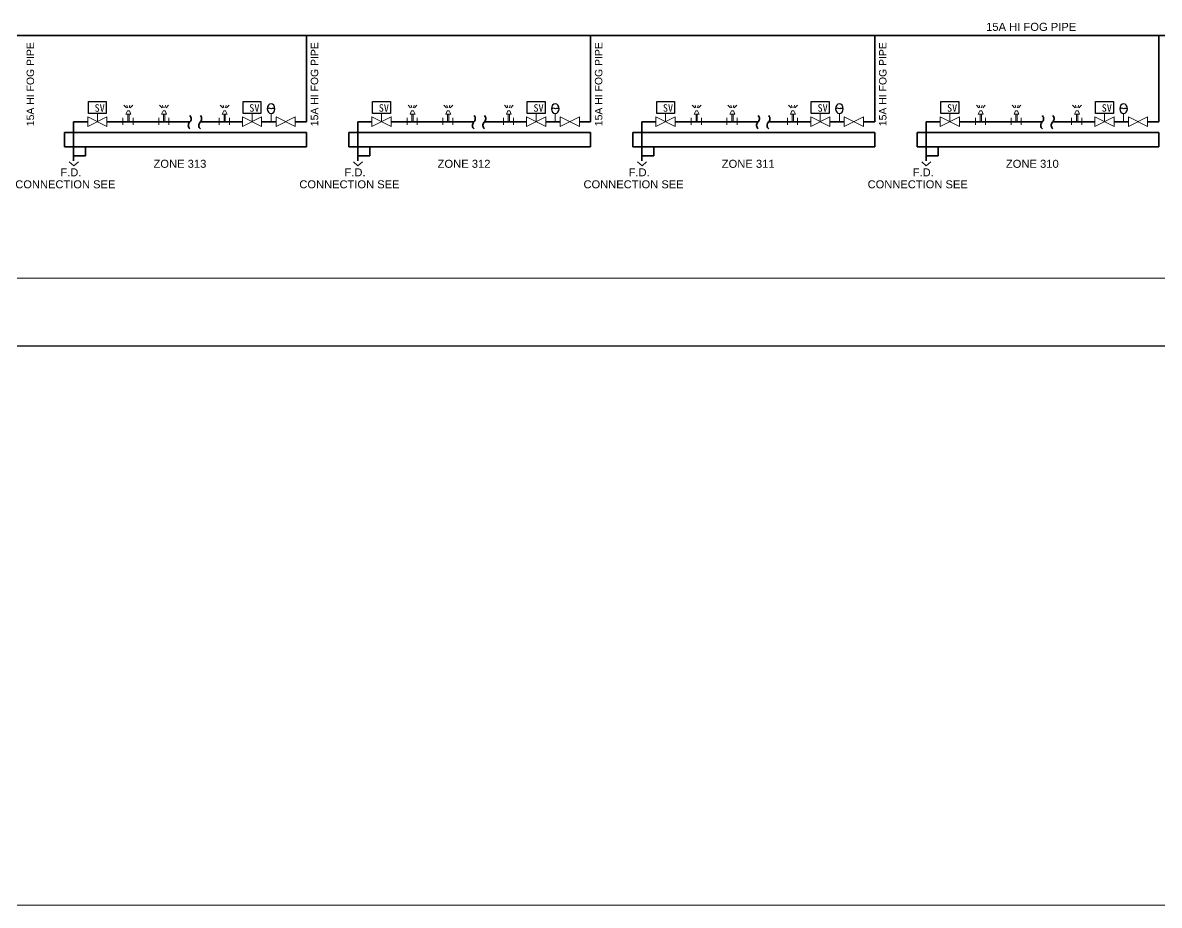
# Model space of a CAD drawing. Header units: millimetres. Extents: x 183 to 3972, y 193 to 1833.
# Drawn here: x 3376.3 to 3733.2, y 193.1 to 470.3 of the extents above; entities that cross this region are included whole.
import ezdxf

# ---------------------------------------------------------------- set-up
doc = ezdxf.new("R2010")
doc.units = ezdxf.units.MM
for name, color, linetype in [('DETL-TXT', 7, 'Continuous'), ('M-CWTR-TEXT', 7, 'Continuous'), ('M-CWTR-VAVE', 7, 'Continuous'), ('M-EQPM-TXT', 7, 'Continuous'), ('M-PIPE-CHWS12', 7, 'Continuous')]:
    doc.layers.add(name, color=color, linetype=linetype)

msp = doc.modelspace()

# ---------------------------------------------------------------- linework, layer by layer
at = {"color": 4, "linetype": 'Continuous', "lineweight": 35}
for p, q in [((3389.45, 431.28), (3389.45, 435.81)), ((3465.38, 435.81), (3389.45, 435.81)), ((3465.38, 435.81), (3465.38, 431.28)), ((3478.67, 431.28), (3478.67, 435.81)), ((3554.6, 435.81), (3478.67, 435.81)), ((3554.6, 435.81), (3554.6, 431.28)), ((3567.88, 431.28), (3567.88, 435.81)), ((3643.82, 435.81), (3567.88, 435.81)), ((3643.82, 435.81), (3643.82, 431.28)), ((3657.1, 431.28), (3657.1, 435.81)), ((3733.04, 435.81), (3657.1, 435.81)), ((3733.04, 435.81), (3733.04, 431.28)), ((3465.38, 431.28), (3389.45, 431.28)), ((3392.28, 428.51), (3396.03, 428.51)), ((3396.03, 428.51), (3396.03, 431.28)), ((3554.6, 431.28), (3478.67, 431.28)), ((3481.5, 428.51), (3485.25, 428.51)), ((3485.25, 428.51), (3485.25, 431.28)), ((3643.82, 431.28), (3567.88, 431.28)), ((3570.72, 428.51), (3574.47, 428.51)), ((3574.47, 428.51), (3574.47, 431.28)), ((3733.04, 431.28), (3657.1, 431.28)), ((3659.94, 428.51), (3663.69, 428.51)), ((3663.69, 428.51), (3663.69, 431.28))]:
    msp.add_line(p, q, dxfattribs=at)
at = {"color": 4}
msp.add_line((3324.27, 368.79), (3924.61, 368.79), dxfattribs=at)
at = {"layer": 'M-CWTR-TEXT', "color": 252, "linetype": 'Continuous', "lineweight": 35}
for p, q in [((3392.28, 427.29), (3392.28, 426.94)), ((3481.5, 427.29), (3481.5, 426.94)), ((3570.72, 427.29), (3570.72, 426.94)), ((3659.94, 427.29), (3659.94, 426.94))]:
    msp.add_line(p, q, dxfattribs=at)
at = {"layer": 'M-CWTR-VAVE', "color": 2, "lineweight": 0}
for p, q in [((3408.88, 443.62), (3408.07, 444.38)), ((3408.7, 441.58), (3409.16, 442.61)), ((3409.21, 443.62), (3409, 444.38)), ((3409.16, 442.61), (3409.78, 442.61)), ((3409.74, 443.62), (3409.94, 444.38)), ((3410.25, 441.58), (3409.78, 442.61)), ((3410.06, 443.62), (3410.87, 444.38)), ((3420.1, 443.62), (3419.29, 444.38)), ((3419.91, 441.58), (3420.38, 442.61)), ((3420.43, 443.62), (3420.22, 444.38)), ((3420.38, 442.61), (3421, 442.61)), ((3420.95, 443.62), (3421.16, 444.38)), ((3421.46, 441.58), (3421, 442.61)), ((3421.28, 443.62), (3422.09, 444.38)), ((3439.11, 443.62), (3438.3, 444.38)), ((3438.93, 441.58), (3439.39, 442.61)), ((3439.44, 443.62), (3439.23, 444.38)), ((3439.39, 442.61), (3440.01, 442.61)), ((3439.97, 443.62), (3440.17, 444.38)), ((3440.48, 441.58), (3440.01, 442.61)), ((3440.29, 443.62), (3441.1, 444.38)), ((3498.1, 443.62), (3497.29, 444.38)), ((3497.92, 441.58), (3498.38, 442.61)), ((3498.43, 443.62), (3498.22, 444.38)), ((3498.38, 442.61), (3499, 442.61)), ((3498.95, 443.62), (3499.16, 444.38)), ((3499.47, 441.58), (3499, 442.61)), ((3499.28, 443.62), (3500.09, 444.38)), ((3509.32, 443.62), (3508.51, 444.38)), ((3509.13, 441.58), (3509.6, 442.61)), ((3509.64, 443.62), (3509.44, 444.38)), ((3509.6, 442.61), (3510.22, 442.61)), ((3510.17, 443.62), (3510.38, 444.38)), ((3510.68, 441.58), (3510.22, 442.61)), ((3510.5, 443.62), (3511.31, 444.38)), ((3528.33, 443.62), (3527.52, 444.38)), ((3528.15, 441.58), (3528.61, 442.61)), ((3528.66, 443.62), (3528.45, 444.38)), ((3528.61, 442.61), (3529.23, 442.61)), ((3529.18, 443.62), (3529.39, 444.38)), ((3529.7, 441.58), (3529.23, 442.61)), ((3529.51, 443.62), (3530.32, 444.38)), ((3587.32, 443.62), (3586.51, 444.38)), ((3587.14, 441.58), (3587.6, 442.61)), ((3587.65, 443.62), (3587.44, 444.38)), ((3587.6, 442.61), (3588.22, 442.61)), ((3588.17, 443.62), (3588.38, 444.38)), ((3588.69, 441.58), (3588.22, 442.61)), ((3588.5, 443.62), (3589.31, 444.38)), ((3598.53, 443.62), (3597.72, 444.38)), ((3598.35, 441.58), (3598.82, 442.61)), ((3598.86, 443.62), (3598.65, 444.38)), ((3598.82, 442.61), (3599.43, 442.61)), ((3599.39, 443.62), (3599.6, 444.38)), ((3599.9, 441.58), (3599.43, 442.61)), ((3599.72, 443.62), (3600.53, 444.38)), ((3617.55, 443.62), (3616.74, 444.38)), ((3617.37, 441.58), (3617.83, 442.61)), ((3617.88, 443.62), (3617.67, 444.38)), ((3617.83, 442.61), (3618.45, 442.61)), ((3618.4, 443.62), (3618.61, 444.38)), ((3618.92, 441.58), (3618.45, 442.61)), ((3618.73, 443.62), (3619.54, 444.38)), ((3676.54, 443.62), (3675.73, 444.38)), ((3676.35, 441.58), (3676.82, 442.61)), ((3676.87, 443.62), (3676.66, 444.38)), ((3676.82, 442.61), (3677.44, 442.61)), ((3677.39, 443.62), (3677.6, 444.38)), ((3677.91, 441.58), (3677.44, 442.61)), ((3677.72, 443.62), (3678.53, 444.38)), ((3687.75, 443.62), (3686.94, 444.38)), ((3687.57, 441.58), (3688.03, 442.61)), ((3688.08, 443.62), (3687.87, 444.38)), ((3688.03, 442.61), (3688.65, 442.61)), ((3688.61, 443.62), (3688.81, 444.38)), ((3689.12, 441.58), (3688.65, 442.61)), ((3688.93, 443.62), (3689.74, 444.38)), ((3706.77, 443.62), (3705.96, 444.38)), ((3706.58, 441.58), (3707.05, 442.61)), ((3707.1, 443.62), (3706.89, 444.38)), ((3707.05, 442.61), (3707.67, 442.61)), ((3707.62, 443.62), (3707.83, 444.38)), ((3708.14, 441.58), (3707.67, 442.61)), ((3707.95, 443.62), (3708.76, 444.38)), ((3396.7, 437.71), (3396.7, 440.72)), ((3396.7, 440.72), (3402.74, 437.71)), ((3402.74, 440.72), (3396.7, 437.71)), ((3399.72, 439.21), (3399.72, 441.75)), ((3402.74, 440.72), (3402.74, 437.71)), ((3407.77, 440.48), (3407.77, 438.24)), ((3410.25, 441.58), (3408.7, 441.58)), ((3409.27, 439.5), (3409.27, 441.58)), ((3409.67, 439.5), (3409.67, 441.58)), ((3410.95, 440.48), (3410.95, 438.24)), ((3418.98, 440.48), (3418.98, 438.24)), ((3421.46, 441.58), (3419.91, 441.58)), ((3420.49, 439.5), (3420.49, 441.58)), ((3420.89, 439.5), (3420.89, 441.58)), ((3422.16, 440.48), (3422.16, 438.24)), ((3438, 440.48), (3438, 438.24)), ((3440.48, 441.58), (3438.93, 441.58)), ((3439.5, 439.5), (3439.5, 441.58)), ((3439.9, 439.5), (3439.9, 441.58)), ((3441.18, 440.48), (3441.18, 438.24)), ((3445.27, 437.71), (3445.27, 440.72)), ((3445.27, 440.72), (3451.31, 437.71)), ((3451.31, 440.72), (3445.27, 437.71)), ((3448.29, 439.21), (3448.29, 441.75)), ((3451.31, 440.72), (3451.31, 437.71)), ((3454.29, 439.21), (3454.29, 441.82)), ((3455.83, 437.71), (3455.83, 440.72)), ((3455.83, 440.72), (3461.86, 437.71)), ((3461.86, 440.72), (3455.83, 437.71)), ((3461.86, 440.72), (3461.86, 437.71)), ((3485.92, 437.71), (3485.92, 440.72)), ((3485.92, 440.72), (3491.96, 437.71)), ((3491.96, 440.72), (3485.92, 437.71)), ((3488.94, 439.21), (3488.94, 441.75)), ((3491.96, 440.72), (3491.96, 437.71)), ((3496.99, 440.48), (3496.99, 438.24)), ((3499.47, 441.58), (3497.92, 441.58)), ((3498.49, 439.5), (3498.49, 441.58)), ((3498.89, 439.5), (3498.89, 441.58)), ((3500.17, 440.48), (3500.17, 438.24)), ((3508.2, 440.48), (3508.2, 438.24)), ((3510.68, 441.58), (3509.13, 441.58)), ((3509.71, 439.5), (3509.71, 441.58)), ((3510.1, 439.5), (3510.1, 441.58)), ((3511.38, 440.48), (3511.38, 438.24)), ((3527.22, 440.48), (3527.22, 438.24)), ((3529.7, 441.58), (3528.15, 441.58)), ((3528.72, 439.5), (3528.72, 441.58)), ((3529.12, 439.5), (3529.12, 441.58)), ((3530.4, 440.48), (3530.4, 438.24)), ((3534.49, 437.71), (3534.49, 440.72)), ((3534.49, 440.72), (3540.53, 437.71)), ((3540.53, 440.72), (3534.49, 437.71)), ((3537.51, 439.21), (3537.51, 441.75)), ((3540.53, 440.72), (3540.53, 437.71)), ((3543.51, 439.21), (3543.51, 441.82)), ((3545.04, 437.71), (3545.04, 440.72)), ((3545.04, 440.72), (3551.08, 437.71)), ((3551.08, 440.72), (3545.04, 437.71)), ((3551.08, 440.72), (3551.08, 437.71)), ((3575.14, 437.71), (3575.14, 440.72)), ((3575.14, 440.72), (3581.18, 437.71)), ((3581.18, 440.72), (3575.14, 437.71)), ((3578.16, 439.21), (3578.16, 441.75)), ((3581.18, 440.72), (3581.18, 437.71)), ((3586.2, 440.48), (3586.2, 438.24)), ((3588.69, 441.58), (3587.14, 441.58)), ((3587.71, 439.5), (3587.71, 441.58)), ((3588.11, 439.5), (3588.11, 441.58)), ((3589.39, 440.48), (3589.39, 438.24)), ((3597.42, 440.48), (3597.42, 438.24)), ((3599.9, 441.58), (3598.35, 441.58)), ((3598.92, 439.5), (3598.92, 441.58)), ((3599.32, 439.5), (3599.32, 441.58)), ((3600.6, 440.48), (3600.6, 438.24)), ((3616.43, 440.48), (3616.43, 438.24)), ((3618.92, 441.58), (3617.37, 441.58)), ((3617.94, 439.5), (3617.94, 441.58)), ((3618.34, 439.5), (3618.34, 441.58)), ((3619.62, 440.48), (3619.62, 438.24)), ((3623.71, 437.71), (3623.71, 440.72)), ((3623.71, 440.72), (3629.75, 437.71)), ((3629.75, 440.72), (3623.71, 437.71)), ((3626.73, 439.21), (3626.73, 441.75)), ((3629.75, 440.72), (3629.75, 437.71)), ((3632.73, 439.21), (3632.73, 441.82)), ((3634.26, 437.71), (3634.26, 440.72)), ((3634.26, 440.72), (3640.3, 437.71)), ((3640.3, 440.72), (3634.26, 437.71)), ((3640.3, 440.72), (3640.3, 437.71)), ((3664.36, 437.71), (3664.36, 440.72)), ((3664.36, 440.72), (3670.4, 437.71)), ((3670.4, 440.72), (3664.36, 437.71)), ((3667.38, 439.21), (3667.38, 441.75)), ((3670.4, 440.72), (3670.4, 437.71)), ((3675.42, 440.48), (3675.42, 438.24)), ((3677.91, 441.58), (3676.35, 441.58)), ((3676.93, 439.5), (3676.93, 441.58)), ((3677.33, 439.5), (3677.33, 441.58)), ((3678.6, 440.48), (3678.6, 438.24)), ((3686.64, 440.48), (3686.64, 438.24)), ((3689.12, 441.58), (3687.57, 441.58)), ((3688.14, 439.5), (3688.14, 441.58)), ((3688.54, 439.5), (3688.54, 441.58)), ((3689.82, 440.48), (3689.82, 438.24)), ((3705.65, 440.48), (3705.65, 438.24)), ((3708.14, 441.58), (3706.58, 441.58)), ((3707.16, 439.5), (3707.16, 441.58)), ((3707.56, 439.5), (3707.56, 441.58)), ((3708.83, 440.48), (3708.83, 438.24)), ((3712.93, 437.71), (3712.93, 440.72)), ((3712.93, 440.72), (3718.96, 437.71)), ((3718.96, 440.72), (3712.93, 437.71)), ((3715.95, 439.21), (3715.95, 441.75)), ((3718.96, 440.72), (3718.96, 437.71)), ((3721.95, 439.21), (3721.95, 441.82)), ((3723.48, 437.71), (3723.48, 440.72)), ((3723.48, 440.72), (3729.52, 437.71)), ((3729.52, 440.72), (3723.48, 437.71)), ((3729.52, 440.72), (3729.52, 437.71)), ((3390.9, 426.64), (3392.34, 425.35)), ((3393.77, 426.64), (3392.34, 425.35)), ((3480.12, 426.64), (3481.55, 425.35)), ((3482.99, 426.64), (3481.55, 425.35)), ((3569.34, 426.64), (3570.77, 425.35)), ((3572.2, 426.64), (3570.77, 425.35)), ((3658.56, 426.64), (3659.99, 425.35)), ((3661.42, 426.64), (3659.99, 425.35))]:
    msp.add_line(p, q, dxfattribs=at)
at = {"layer": 'M-CWTR-VAVE', "color": 1, "lineweight": 0}
for p, q in [((2908.98, 390.1), (3881.58, 390.1)), ((2823.36, 193.13), (3881.58, 193.13))]:
    msp.add_line(p, q, dxfattribs=at)
at = {"layer": 'M-CWTR-VAVE', "color": 2}
for points in [[(3402.54, 441.75), (3396.91, 441.75), (3396.91, 445.52), (3402.54, 445.52)], [(3451.1, 441.75), (3445.48, 441.75), (3445.48, 445.52), (3451.1, 445.52)], [(3491.76, 441.75), (3486.13, 441.75), (3486.13, 445.52), (3491.76, 445.52)], [(3540.32, 441.75), (3534.69, 441.75), (3534.69, 445.52), (3540.32, 445.52)], [(3580.98, 441.75), (3575.35, 441.75), (3575.35, 445.52), (3580.98, 445.52)], [(3629.54, 441.75), (3623.91, 441.75), (3623.91, 445.52), (3629.54, 445.52)], [(3670.19, 441.75), (3664.56, 441.75), (3664.56, 445.52), (3670.19, 445.52)], [(3718.76, 441.75), (3713.13, 441.75), (3713.13, 445.52), (3718.76, 445.52)]]:
    msp.add_lwpolyline(points, close=True, dxfattribs=at)
at = {"layer": 'M-CWTR-VAVE', "color": 2, "extrusion": (0, 0, -1)}
for centre in [(3454.29, 443.31), (3543.51, 443.31), (3632.73, 443.31), (3721.95, 443.31)]:
    msp.add_ellipse(centre, major_axis=(0, -1.49), ratio=0.800659, dxfattribs=at)
at = {"layer": 'M-CWTR-VAVE', "color": 2}
for points in [[(3455.49, 443.31), (3455.01, 443.54), (3454.36, 443.13), (3453.69, 443.55), (3453.29, 443.38), (3453.1, 443.31)], [(3544.71, 443.31), (3544.23, 443.54), (3543.58, 443.13), (3542.91, 443.55), (3542.51, 443.38), (3542.32, 443.31)], [(3633.93, 443.31), (3633.45, 443.54), (3632.8, 443.13), (3632.12, 443.55), (3631.73, 443.38), (3631.54, 443.31)], [(3723.14, 443.31), (3722.67, 443.54), (3722.02, 443.13), (3721.34, 443.55), (3720.95, 443.38), (3720.76, 443.31)]]:
    msp.add_open_spline(points, degree=3, dxfattribs=at)
at = {"layer": 'M-PIPE-CHWS12', "color": 4, "linetype": 'Continuous', "lineweight": 35}
for p, q in [((3783.75, 466.28), (3065.43, 466.28)), ((3465.38, 439.21), (3465.38, 466.28)), ((3554.6, 439.21), (3554.6, 466.28)), ((3643.82, 439.21), (3643.82, 466.28)), ((3733.04, 439.21), (3733.04, 466.28)), ((3465.38, 439.21), (3465.38, 449.38)), ((3554.6, 439.21), (3554.6, 449.38)), ((3643.82, 439.21), (3643.82, 449.38)), ((3733.04, 439.21), (3733.04, 449.38)), ((3396.7, 439.21), (3392.28, 439.21)), ((3392.28, 439.21), (3392.28, 426.94)), ((3428.84, 439.21), (3402.74, 439.21)), ((3445.27, 439.21), (3432.13, 439.21)), ((3455.83, 439.21), (3451.31, 439.21)), ((3465.38, 439.21), (3461.86, 439.21)), ((3485.92, 439.21), (3481.5, 439.21)), ((3481.5, 439.21), (3481.5, 426.94)), ((3518.06, 439.21), (3491.96, 439.21)), ((3534.49, 439.21), (3521.35, 439.21)), ((3545.04, 439.21), (3540.53, 439.21)), ((3554.6, 439.21), (3551.08, 439.21)), ((3575.14, 439.21), (3570.72, 439.21)), ((3570.72, 439.21), (3570.72, 426.94)), ((3607.28, 439.21), (3581.18, 439.21)), ((3623.71, 439.21), (3610.57, 439.21)), ((3634.26, 439.21), (3629.75, 439.21)), ((3643.82, 439.21), (3640.3, 439.21)), ((3664.36, 439.21), (3659.94, 439.21)), ((3659.94, 439.21), (3659.94, 426.94)), ((3696.5, 439.21), (3670.4, 439.21)), ((3712.93, 439.21), (3699.79, 439.21)), ((3723.48, 439.21), (3718.96, 439.21)), ((3733.04, 439.21), (3729.52, 439.21))]:
    msp.add_line(p, q, dxfattribs=at)
at = {"layer": 'M-PIPE-CHWS12', "color": 252, "linetype": 'Continuous', "lineweight": 35}
for centre, start, end in [((3429.74, 438.06), 137.9527, 230.1896), ((3427.73, 440.16), 309.8104, 42.0473), ((3433.04, 438.06), 137.9527, 230.1896), ((3431.02, 440.16), 309.8104, 42.0473), ((3518.96, 438.06), 137.9527, 230.1896), ((3516.95, 440.16), 309.8104, 42.0473), ((3522.25, 438.06), 137.9527, 230.1896), ((3520.24, 440.16), 309.8104, 42.0473), ((3608.18, 438.06), 137.9527, 230.1896), ((3606.17, 440.16), 309.8104, 42.0473), ((3611.47, 438.06), 137.9527, 230.1896), ((3609.46, 440.16), 309.8104, 42.0473), ((3697.4, 438.06), 137.9527, 230.1896), ((3695.39, 440.16), 309.8104, 42.0473), ((3700.69, 438.06), 137.9527, 230.1896), ((3698.68, 440.16), 309.8104, 42.0473)]:
    msp.add_arc(centre, 1.46, start, end, dxfattribs=at)

# ---------------------------------------------------------------- texts
at = {"layer": 'DETL-TXT', "color": 7, "char_height": 2.5154, "attachment_point": 9}
for s, insert, width in [('{\\fArial|b0|i0|c0|p34;\\C251;15A HI FOG PIPE}', (3707.11, 467.72), 28.38), ('{\\fArial|b0|i0|c0|p34;\\C251;ZONE 313}', (3433.95, 424.71), 17.8992), ('{\\fArial|b0|i0|c0|p34;\\C251;ZONE 312}', (3523.16, 424.71), 17.8992), ('{\\fArial|b0|i0|c0|p34;\\C251;ZONE 311}', (3612.38, 424.71), 17.8992), ('{\\fArial|b0|i0|c0|p34;\\C251;ZONE 310}', (3701.6, 424.71), 17.8992)]:
    msp.add_mtext(s, dxfattribs=dict(at, insert=insert, width=width))
at = {"layer": 'DETL-TXT', "color": 7, "char_height": 2.5154, "width": 28.38, "attachment_point": 1, "rotation": 90}
for insert in [(3377.51, 437.81), (3466.73, 437.81), (3555.95, 437.81), (3645.17, 437.81)]:
    msp.add_mtext('{\\fArial|b0|i0|c0|p34;\\H0.93199x;\\C251;15A HI FOG PIPE}', dxfattribs=dict(at, insert=insert))
at = {"layer": 'M-CWTR-VAVE', "char_height": 2.5154, "width": 2.3291, "attachment_point": 9}
for insert in [(3402.05, 442.32), (3450.62, 442.32), (3491.27, 442.32), (3539.84, 442.32), (3580.49, 442.32), (3629.06, 442.32), (3669.71, 442.32), (3718.28, 442.32)]:
    msp.add_mtext('{\\fTxt|b0|i0|c0|p34;\\H0.93199x;\\C2;SV}', dxfattribs=dict(at, insert=insert))
at = {"layer": 'M-EQPM-TXT', "color": 7, "char_height": 2.5154, "attachment_point": 9}
for s, insert, width in [('{\\fArial|b0||i0||c0|p34;\\C251;\\H2.5;\\W1.;F.D.}', (3394.71, 422.06), 6.6165), ('{\\fArial|b0||i0||c0|p34;\\C251;\\H2.5;\\W1.;F.D.}', (3483.93, 422.06), 6.6165), ('{\\fArial|b0||i0||c0|p34;\\C251;\\H2.5;\\W1.;F.D.}', (3573.14, 422.06), 6.6165), ('{\\fArial|b0||i0||c0|p34;\\C251;\\H2.5;\\W1.;F.D.}', (3662.36, 422.06), 6.6165), ('{\\fArial|b0||i0||c0|p34;\\C251;\\H2.5;\\W1.;CONNECTION SEE}', (3405.38, 418.27), 31.6062), ('{\\fArial|b0||i0||c0|p34;\\C251;\\H2.5;\\W1.;CONNECTION SEE}', (3494.59, 418.27), 31.6062), ('{\\fArial|b0||i0||c0|p34;\\C251;\\H2.5;\\W1.;CONNECTION SEE}', (3583.81, 418.27), 31.6062), ('{\\fArial|b0|i0|c0|p34;\\H0.99389x;\\C251;CONNECTION SEE}', (3673.03, 418.27), 31.6062)]:
    msp.add_mtext(s, dxfattribs=dict(at, insert=insert, width=width))

doc.saveas('drawing.dxf')
